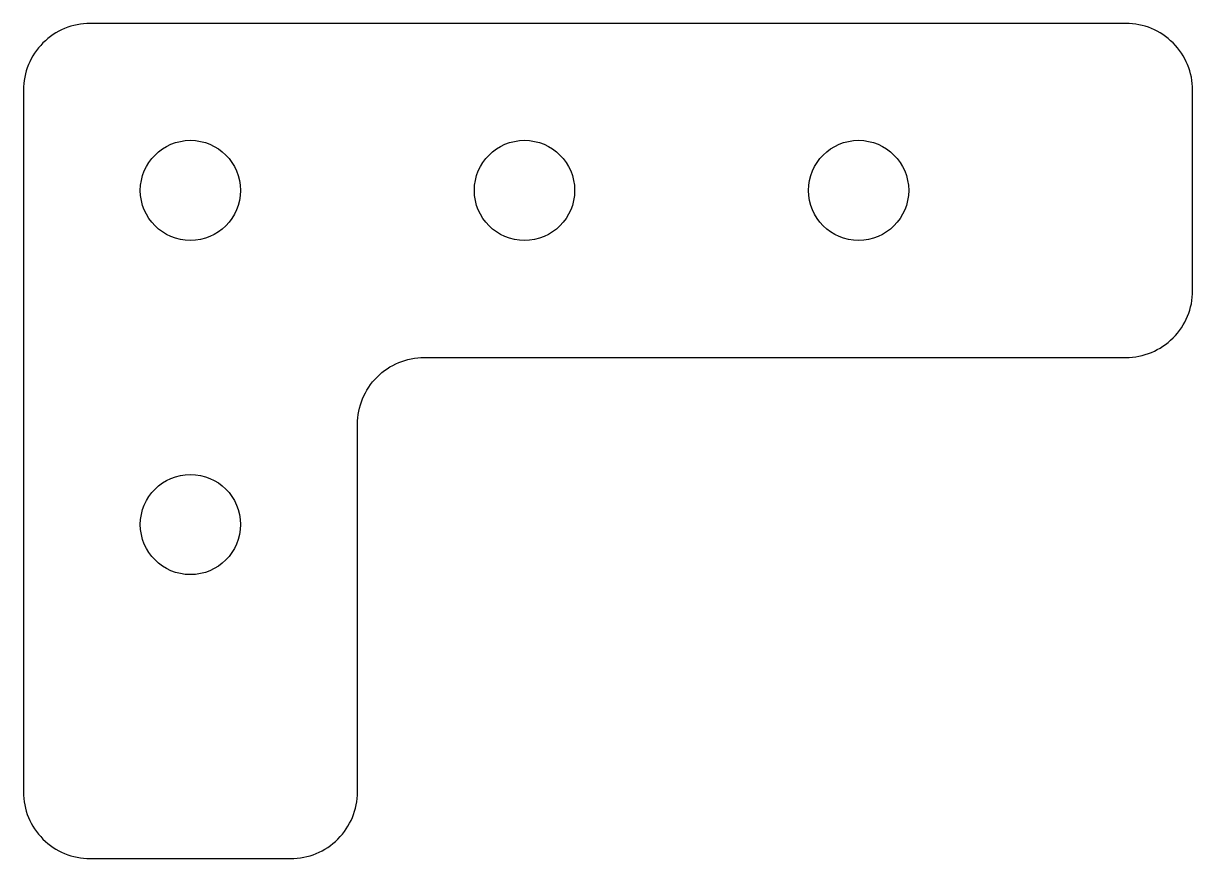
# Model space of a CAD drawing. Header units: millimetres. Extents: x -162.2 to -127.2, y 99.8 to 124.8.
import ezdxf

# ---------------------------------------------------------------- set-up
doc = ezdxf.new("R2010")
doc.units = ezdxf.units.MM

msp = doc.modelspace()

# ---------------------------------------------------------------- linework, layer by layer
msp.add_lwpolyline([(-162.168, 101.785, 0.414214), (-160.168, 99.785), (-154.168, 99.785, 0.414214), (-152.168, 101.785), (-152.168, 112.785, -0.414214), (-150.168, 114.785), (-129.168, 114.785, 0.414214), (-127.168, 116.785), (-127.168, 122.785, 0.414214), (-129.168, 124.785), (-160.168, 124.785, 0.414214), (-162.168, 122.785)], format="xyb", close=True)
for centre in [(-157.168, 119.785), (-147.168, 119.785), (-137.168, 119.785), (-157.168, 109.785)]:
    msp.add_circle(centre, 1.5)

doc.saveas('drawing.dxf')
